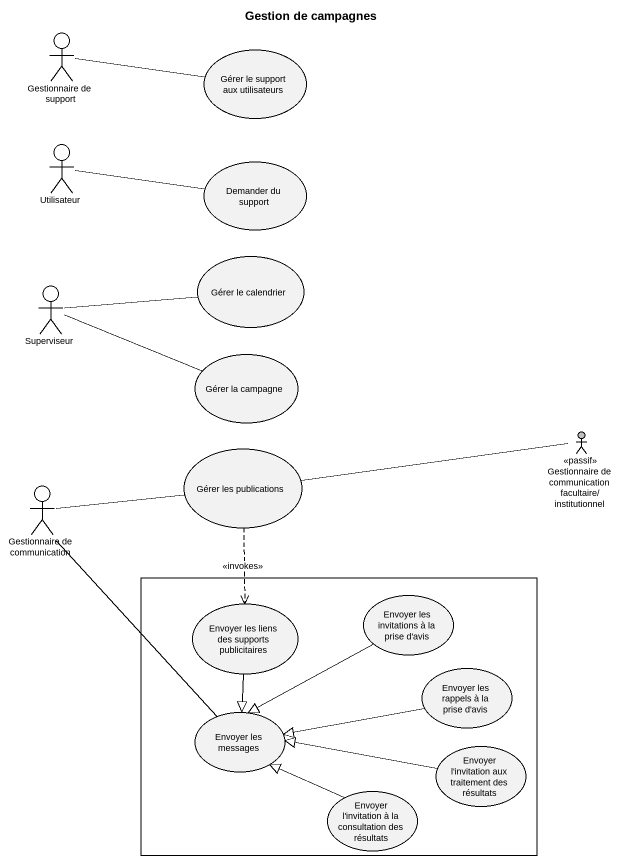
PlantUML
@startuml
title Gestion de campagnes
actor "Gestionnaire de support" as Gestionnaire_de_support
usecase "Gérer le support aux utilisateurs" as Gérer_le_support_aux
actor Utilisateur
usecase "Demander du support" as Demander_du_support
usecase "Gérer le calendrier" as Gérer_le_calendrier
actor Superviseur
usecase "Gérer la campagne" as Gérer_la_campagne
usecase "Gérer les publications" as Gérer_les_publications
actor "Gestionnaire de communication facultaire/institutionnel" as Gestionnaire_de <<passif>> #C0C0C0
actor "Gestionnaire de communication" as Gestionnaire_de_2
rectangle " " as rectangle1 {
  usecase "Envoyer les liens des supports publicitaires" as Envoyer_les_liens_des
  usecase "Envoyer les invitations à la prise d'avis" as Envoyer_les_invitations_à
  usecase "Envoyer les rappels à la prise d'avis" as Envoyer_les_rappels_à_la
  usecase "Envoyer les messages" as Envoyer_les_messages
  usecase "Envoyer l'invitation aux traitement des résultats" as Envoyer_l_invitation_aux
  usecase "Envoyer l'invitation à la consultation des résultats" as Envoyer_l_invitation_à_la
}
Gestionnaire_de_support -right- Gérer_le_support_aux
Utilisateur -right- Demander_du_support
Superviseur -right- Gérer_le_calendrier
Superviseur -right- Gérer_la_campagne
Gérer_les_publications ..> Envoyer_les_liens_des : <<invokes>>
Gestionnaire_de -left- Gérer_les_publications
Gestionnaire_de_2 -right- Gérer_les_publications
Gestionnaire_de_2 -- Envoyer_les_messages
Envoyer_les_liens_des --|> Envoyer_les_messages
Envoyer_les_invitations_à --|> Envoyer_les_messages
Envoyer_les_rappels_à_la -left-|> Envoyer_les_messages
Envoyer_l_invitation_aux -left-|> Envoyer_les_messages
Envoyer_l_invitation_à_la -left-|> Envoyer_les_messages
@enduml
